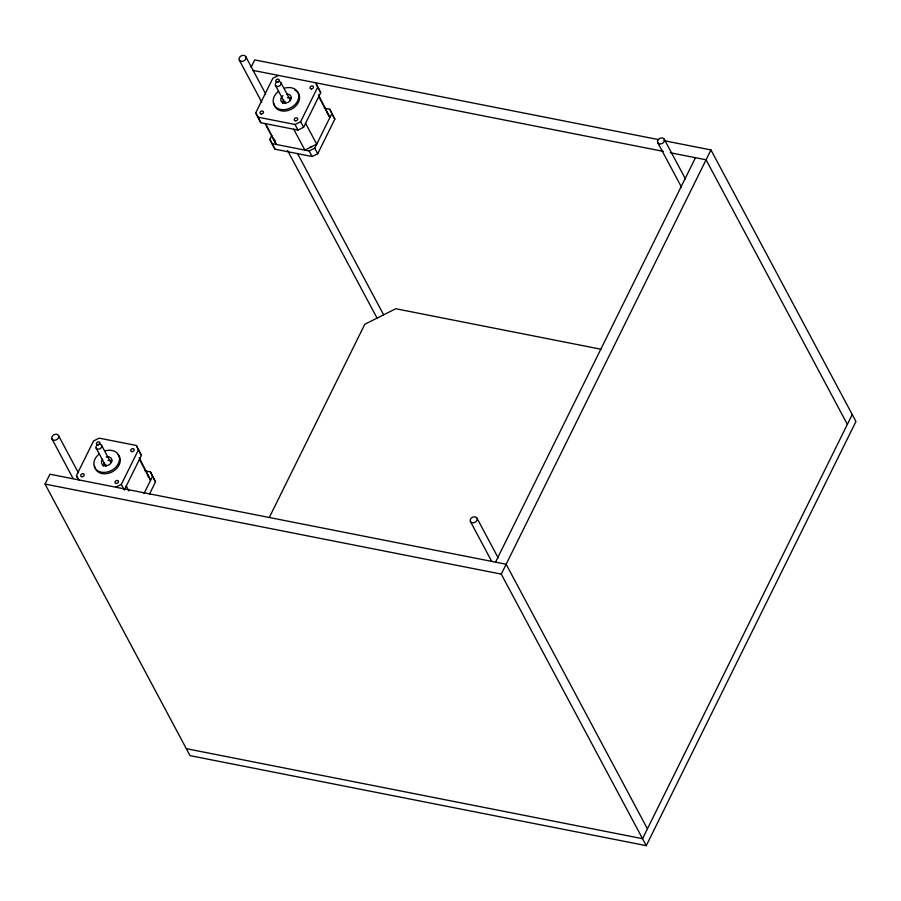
<?xml version="1.0" encoding="UTF-8"?>
<svg xmlns="http://www.w3.org/2000/svg" width="901" height="901" viewBox="0 0 901 901"><rect width="100%" height="100%" fill="white"/><g stroke="black" fill="none" stroke-linecap="round" stroke-linejoin="round"><path stroke-width="1.35" d="M664.093 140.691L710.957 149.938L855.95 421.499L646.265 845.656L190.043 755.635L45.05 484.074L49.927 474.208L506.148 564.24L647.425 828.83M251.075 67.316L254.735 59.916L658.575 139.61M78.578 479.861L76.427 475.615L93.546 440.972L99.2 438.145L136.333 445.466L141.401 455.399L124.304 489.986L121.331 484.423L138.427 449.836L136.333 445.466M320.7 92.69L315.632 82.757L320.7 92.69L303.603 127.278L297.983 130.059L260.851 122.727L255.726 112.907L272.845 78.263L278.499 75.425M324.259 108.131L329.766 109.212L334.834 119.157L317.738 153.733L312.106 156.515L274.974 149.183L269.849 139.373L271.685 135.657M257.877 117.153L295.01 124.484L300.63 121.714L317.726 87.127M144.002 493.579L152.551 476.291L150.467 471.921L144.96 470.84M272.001 143.619L309.133 150.94L314.753 148.169L331.85 113.582L329.766 109.212M149.42 494.21L155.524 481.866L150.467 471.921M269.5 517.061L364.804 324.281L395.776 308.739L601.237 349.284M495.539 562.145L695.471 157.709M646.265 845.656L501.271 574.106L710.957 149.938M852.233 414.528L642.548 838.696L186.327 748.663M115.711 487.193L121.331 484.423M252.607 70.323L663.35 151.379M670.243 152.731L706.08 159.804L847.357 424.394M45.05 484.074L501.271 574.106M664.274 139.283A3.672 2.816 -28.1 0 1 660.399 143.957A3.672 2.816 -28.1 0 1 658.293 139.565A3.672 2.816 -28.1 0 1 664.274 139.283L685.458 178.984M657.696 142.583L681.539 187.239M331.85 113.582L334.834 119.157M318.492 94.898L329.89 117.558L318.74 96.666M305.574 123.302L316.724 144.194L304.887 150.107L293.737 129.215M280.909 82.633A3.063 2.343 -28.1 0 1 277.688 86.519A3.063 2.343 -28.1 0 1 275.931 82.858A3.063 2.343 -28.1 0 1 280.909 82.633L290.572 100.732M300.63 121.714L303.603 127.278M314.753 148.169L317.738 153.733M275.436 85.37L285.099 103.48M295.01 124.484L297.983 130.059M309.133 150.94L312.106 156.515M245.815 56.718A3.672 2.816 -28.1 0 1 241.941 61.381A3.672 2.816 -28.1 0 1 239.835 56.988A3.672 2.816 -28.1 0 1 245.815 56.718L265.682 93.918M297.465 153.452L383.567 314.697M239.249 60.007L261.763 102.185M287.588 150.546L376.99 317.985M476.967 518.176A3.672 2.816 -28.1 0 1 473.093 522.85A3.672 2.816 -28.1 0 1 470.986 518.458A3.672 2.816 -28.1 0 1 476.967 518.176L498.163 557.865M266.595 125.509L276.247 144.453L265.097 123.561M255.726 112.907L260.851 122.727M269.849 139.373L274.974 149.183M470.401 521.476L491.597 561.165M138.427 449.836L141.401 455.399M152.551 476.291L155.524 481.866M139.193 457.607L150.591 480.267L139.441 459.375M126.275 486.011L128.899 490.932M101.61 445.342A3.063 2.343 -28.1 0 1 98.378 449.227A3.063 2.343 -28.1 0 1 96.632 445.567A3.063 2.343 -28.1 0 1 101.61 445.342L110.632 462.236M96.137 448.079L105.8 466.189A3.063 2.343 -28.1 0 1 105.89 464.285M58.52 435.6A3.672 2.816 -28.1 0 1 54.646 440.274A3.672 2.816 -28.1 0 1 52.54 435.881A3.672 2.816 -28.1 0 1 58.52 435.6L78.387 472.811M76.427 475.615L78.804 480.075M51.943 438.9L73.139 478.589M148.237 475.751A1.836 1.408 -28.1 0 1 148.181 476.888M147.325 475.097A1.836 1.408 -28.1 0 1 147.708 475.232M117.907 454.476A13.481 10.316 -28.1 0 1 111.882 472.023A13.481 10.316 -28.1 0 1 94.639 466.155M103.311 466.222A5.519 4.223 -28.1 0 1 104.493 462.754M108.052 460.501A5.519 4.223 -28.1 0 1 111.893 460.771M105.496 450.782A13.481 10.316 -28.1 0 1 119.101 461.717A13.481 10.316 -28.1 0 1 99.369 471.617A13.481 10.316 -28.1 0 1 99.256 453.913M106.194 457.021A5.519 4.223 -28.1 0 1 111.859 461.098A5.519 4.223 -28.1 0 1 104.482 465.772A5.519 4.223 -28.1 0 1 102.635 459.273M275.143 140.443A1.836 1.408 -28.1 0 1 274.141 139.047M326.624 112.388A1.836 1.408 -28.1 0 1 327.48 114.179M311.487 146.412A1.836 1.408 -28.1 0 1 310.304 147.167M294.931 90.134A13.481 10.316 -28.1 0 1 292.724 108.447A13.481 10.316 -28.1 0 1 273.938 103.446M282.61 103.514A5.519 4.223 -28.1 0 1 283.792 100.045M287.351 97.792A5.519 4.223 -28.1 0 1 291.192 98.063M284.93 102.883A3.063 2.343 -28.1 0 1 285.189 101.576M289.705 99.853A3.063 2.343 -28.1 0 1 290.223 100.236M284.795 88.073A13.481 10.316 -28.1 0 1 298.411 99.009A13.481 10.316 -28.1 0 1 278.668 108.908A13.481 10.316 -28.1 0 1 278.555 91.204M286.867 94.087A5.519 4.223 -28.1 0 1 290.753 99.561A5.519 4.223 -28.1 0 1 282.621 102.669A5.519 4.223 -28.1 0 1 282.948 95.585M116.42 483.488A1.836 1.408 -28.1 0 0 118.358 481.157A1.836 1.408 -28.1 0 0 115.362 481.292A1.836 1.408 -28.1 0 0 116.42 483.488M82.149 476.73A1.836 1.408 -28.1 0 0 84.086 474.388A1.836 1.408 -28.1 0 0 81.09 474.534A1.836 1.408 -28.1 0 0 82.149 476.73M132.165 451.626A1.836 1.408 -28.1 0 0 134.103 449.295A1.836 1.408 -28.1 0 0 131.118 449.43A1.836 1.408 -28.1 0 0 132.165 451.626M97.894 444.869A1.836 1.408 -28.1 0 0 99.831 442.526A1.836 1.408 -28.1 0 0 96.846 442.673A1.836 1.408 -28.1 0 0 97.894 444.869M295.719 120.779A1.836 1.408 -28.1 0 0 297.657 118.448A1.836 1.408 -28.1 0 0 294.661 118.583A1.836 1.408 -28.1 0 0 295.719 120.779M261.448 114.022A1.836 1.408 -28.1 0 0 263.385 111.679A1.836 1.408 -28.1 0 0 260.4 111.825A1.836 1.408 -28.1 0 0 261.448 114.022M311.464 88.917A1.836 1.408 -28.1 0 0 313.402 86.586A1.836 1.408 -28.1 0 0 310.417 86.721A1.836 1.408 -28.1 0 0 311.464 88.917M277.204 82.16A1.836 1.408 -28.1 0 0 279.141 79.817A1.836 1.408 -28.1 0 0 276.145 79.964A1.836 1.408 -28.1 0 0 277.204 82.16"/></g></svg>
